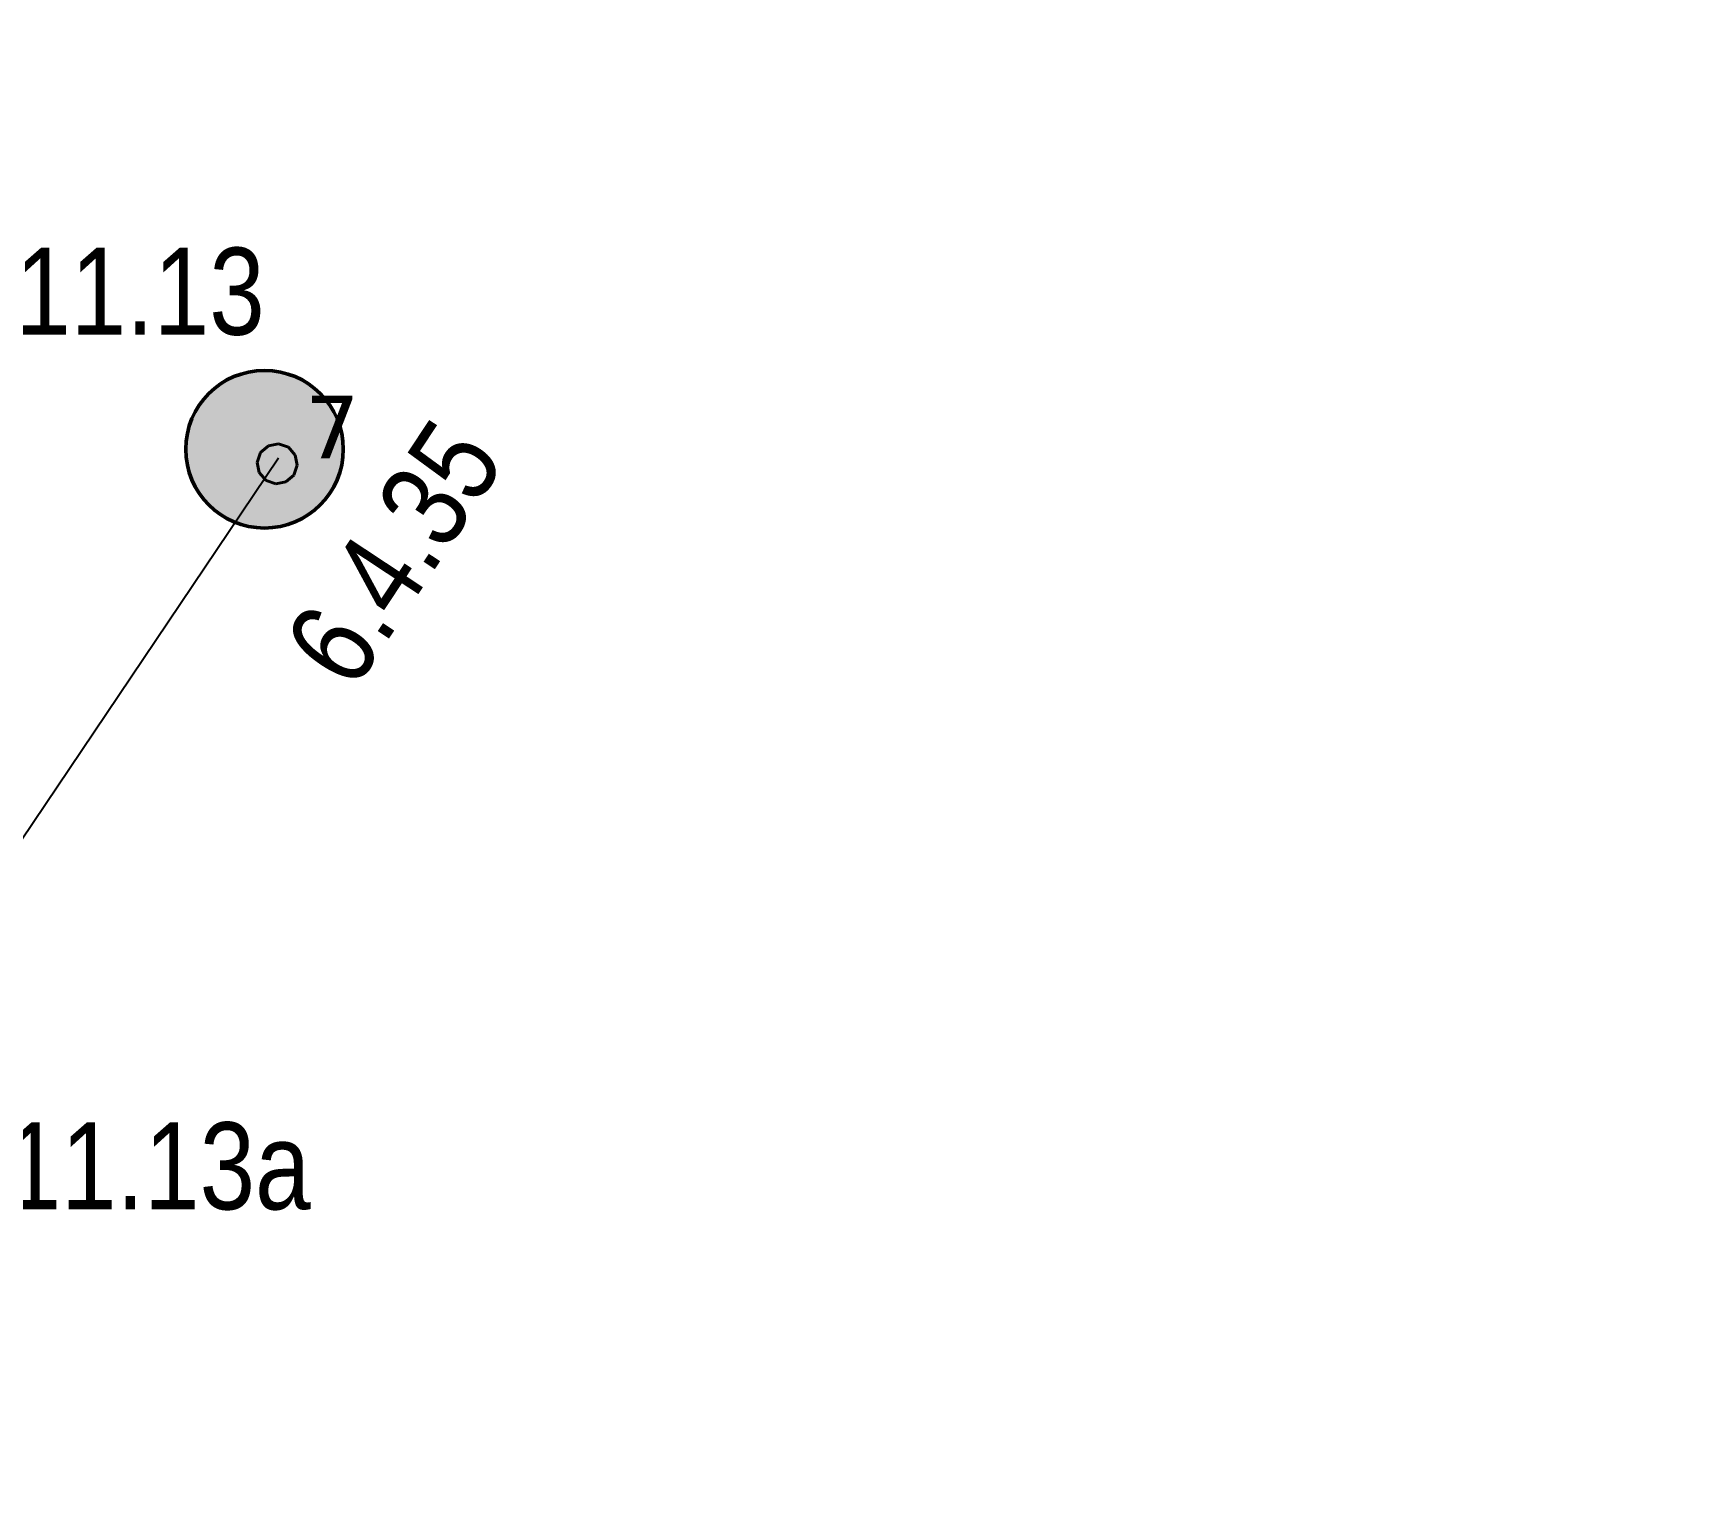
# Model space of a CAD drawing. Header units: millimetres. Extents: x -243740 to 150609, y -473655 to -165121.
# Drawn here: x 118124 to 122898, y -291647 to -287417 of the extents above; entities that cross this region are included whole.
import ezdxf
from ezdxf.enums import TextEntityAlignment as Align

# ---------------------------------------------------------------- set-up
doc = ezdxf.new("R2010")
doc.units = ezdxf.units.MM
doc.layers.add('_Гр.ЩД-1В.5.3.I4.8', color=6, linetype='Continuous')
for name, color, linetype, lineweight in [('_освещение_dali', 3, 'Continuous', 50), ('DLX_FL2_LUM 5', 5, 'Continuous', 40), ('Аварийное_овещение', 1, 'Continuous', 30), ('Освещение', 5, 'Continuous', 30)]:
    doc.layers.add(name, color=color, linetype=linetype, lineweight=lineweight)
doc.styles.add('Arial Narrow_6', font='ARIALN.TTF', dxfattribs={"height": 193.245432})
doc.styles.get("Standard").update_dxf_attribs({"font": 'ARIALN.TTF'})
doc.styles.add('TableTextStyle', font='')
doc.styles.get('TableTextStyle').set_extended_font_data('VERDANA.TTF')
doc.linetypes.add('Truba', pattern='A,3e-05,[4,MSH_7,S=1,R=0,X=0,Y=0],-3.022072', length=3.022102)

# ---------------------------------------------------------------- blocks, each defined once
blk = doc.blocks.new('A$Caabd1818')
at = {"layer": 'DLX_FL2_LUM 5'}
for points in [[(114807.7, 108899.7, -2997), (114830.1, 108919.3, -2997)], [(114830.1, 108919.3, -2997), (114807.7, 108899.7, -2997)], [(114830.1, 108919.3, -2997), (114807.7, 108899.7, -2997)], [(114807.7, 108899.7, -2997), (114830.1, 108919.3, -2997)], [(114830.1, 108919.3, -2997), (114859.3, 108924.9, -2997)], [(114859.3, 108924.9, -2997), (114830.1, 108919.3, -2997)], [(114859.3, 108924.9, -2997), (114830.1, 108919.3, -2997)], [(114830.1, 108919.3, -2997), (114859.3, 108924.9, -2997)], [(114830.1, 108919.3, -2997), (114830.1, 108919.3, -2997)], [(114830.1, 108919.3, -2997), (114830.1, 108919.3, -2997)], [(114859.3, 108924.9, -2997), (114887.5, 108915.3, -2997)], [(114887.5, 108915.3, -2997), (114859.3, 108924.9, -2997)], [(114859.3, 108924.9, -2997), (114859.3, 108924.9, -2997)], [(114859.3, 108924.9, -2997), (114859.3, 108924.9, -2997)], [(114887.5, 108915.3, -2997), (114859.3, 108924.9, -2997)], [(114859.3, 108924.9, -2997), (114887.5, 108915.3, -2997)], [(114887.5, 108915.3, -2997), (114887.5, 108915.3, -2997)], [(114887.5, 108915.3, -2997), (114907, 108892.8, -2997)], [(114907, 108892.8, -2997), (114887.5, 108915.3, -2997)], [(114887.5, 108915.3, -2997), (114887.5, 108915.3, -2997)], [(114907, 108892.8, -2997), (114887.5, 108915.3, -2997)], [(114887.5, 108915.3, -2997), (114907, 108892.8, -2997)], [(114798, 108871.6, -2997), (114807.7, 108899.7, -2997)], [(114807.7, 108899.7, -2997), (114798, 108871.6, -2997)], [(114807.7, 108899.7, -2997), (114798, 108871.6, -2997)], [(114798, 108871.6, -2997), (114807.7, 108899.7, -2997)], [(114803.7, 108842.4, -2997), (114798, 108871.6, -2997)], [(114798, 108871.6, -2997), (114798, 108871.6, -2997)], [(114798, 108871.6, -2997), (114803.7, 108842.4, -2997)], [(114798, 108871.6, -2997), (114798, 108871.6, -2997)], [(114798, 108871.6, -2997), (114803.7, 108842.4, -2997)], [(114803.7, 108842.4, -2997), (114798, 108871.6, -2997)], [(114807.7, 108899.7, -2997), (114807.7, 108899.7, -2997)], [(114807.7, 108899.7, -2997), (114807.7, 108899.7, -2997)], [(114912.7, 108863.6, -2997), (114903, 108835.4, -2997)], [(114903, 108835.4, -2997), (114912.7, 108863.6, -2997)], [(114903, 108835.4, -2997), (114912.7, 108863.6, -2997)], [(114912.7, 108863.6, -2997), (114903, 108835.4, -2997)], [(114907, 108892.8, -2997), (114907, 108892.8, -2997)], [(114907, 108892.8, -2997), (114912.7, 108863.6, -2997)], [(114912.7, 108863.6, -2997), (114907, 108892.8, -2997)], [(114907, 108892.8, -2997), (114907, 108892.8, -2997)], [(114912.7, 108863.6, -2997), (114907, 108892.8, -2997)], [(114907, 108892.8, -2997), (114912.7, 108863.6, -2997)], [(114912.7, 108863.6, -2997), (114912.7, 108863.6, -2997)], [(114912.7, 108863.6, -2997), (114912.7, 108863.6, -2997)], [(114823.2, 108819.9, -2997), (114803.7, 108842.4, -2997)], [(114803.7, 108842.4, -2997), (114803.7, 108842.4, -2997)], [(114803.7, 108842.4, -2997), (114823.2, 108819.9, -2997)], [(114803.7, 108842.4, -2997), (114803.7, 108842.4, -2997)], [(114803.7, 108842.4, -2997), (114823.2, 108819.9, -2997)], [(114823.2, 108819.9, -2997), (114803.7, 108842.4, -2997)], [(114851.3, 108810.2, -2997), (114823.2, 108819.9, -2997)], [(114823.2, 108819.9, -2997), (114823.2, 108819.9, -2997)], [(114823.2, 108819.9, -2997), (114851.3, 108810.2, -2997)], [(114823.2, 108819.9, -2997), (114823.2, 108819.9, -2997)], [(114823.2, 108819.9, -2997), (114851.3, 108810.2, -2997)], [(114851.3, 108810.2, -2997), (114823.2, 108819.9, -2997)], [(114880.5, 108815.9, -2997), (114851.3, 108810.2, -2997)], [(114851.3, 108810.2, -2997), (114880.5, 108815.9, -2997)], [(114851.3, 108810.2, -2997), (114880.5, 108815.9, -2997)], [(114880.5, 108815.9, -2997), (114851.3, 108810.2, -2997)], [(114851.3, 108810.2, -2997), (114851.3, 108810.2, -2997)], [(114851.3, 108810.2, -2997), (114851.3, 108810.2, -2997)], [(114903, 108835.4, -2997), (114880.5, 108815.9, -2997)], [(114880.5, 108815.9, -2997), (114903, 108835.4, -2997)], [(114880.5, 108815.9, -2997), (114903, 108835.4, -2997)], [(114903, 108835.4, -2997), (114880.5, 108815.9, -2997)], [(114880.5, 108815.9, -2997), (114880.5, 108815.9, -2997)], [(114880.5, 108815.9, -2997), (114880.5, 108815.9, -2997)], [(114903, 108835.4, -2997), (114903, 108835.4, -2997)], [(114903, 108835.4, -2997), (114903, 108835.4, -2997)]]:
    blk.add_polyline3d(points, dxfattribs=at)
at = {"layer": 'Аварийное_овещение', "lineweight": 40, "style": 'Arial Narrow_6'}
blk.add_text('В11.13а', height=250, dxfattribs=at).set_placement((113884.1, 106725.8))
at = {"layer": 'Освещение', "lineweight": 40, "style": 'Arial Narrow_6'}
blk.add_text('В11.13', height=250, dxfattribs=at).set_placement((113911.8, 109238.5))
blk = doc.blocks.new('A$Cab2378fa')
at = {"lineweight": 25, "true_color": 0xfff5f5}
h = blk.add_hatch(color=7, dxfattribs=at)
h.dxf.hatch_style = 1
h.paths.add_polyline_path([(0, 0), (-141.6, -170.3, 0.174923), (3, -222.4, 0.197808), (162.3, -156.8)])
h.paths.add_polyline_path([(-163.2, 157.6), (0, 0), (147.8, 177.8, 0.175398), (3, 230.2, 0.209014)])
at = {"lineweight": 25}
h = blk.add_hatch(color=0, dxfattribs=at)
h.paths.add_polyline_path([(162.3, -156.8, 0.442338), (147.8, 177.8), (0, 0)])
h.paths.add_polyline_path([(-141.6, -170.3), (0, 0), (-163.2, 157.6, 0.430096)])
blk.add_circle((3, 3.9), 226.3)

msp = doc.modelspace()

# ---------------------------------------------------------------- linework, layer by layer
at = {"layer": '_Гр.ЩД-1В.5.3.I4.8', "ltscale": 100}
msp.add_lwpolyline([(110553.4, -307179.2), (109976.5, -306794.6), (108829.6, -308476.8), (113903.4, -311889.5), (113068.4, -313118.7), (107990.8, -309720.4), (107152, -310963.9), (112215.3, -314387.1), (111376.5, -315630.7), (103836.7, -310519.3), (104675.5, -309275.8), (105997.6, -310193.1), (106846.9, -308939.1), (105514.3, -308032.2), (106338.7, -306813.6), (107675.2, -307706), (108934.3, -305822.4), (107784.8, -305047.1), (118828.7, -288636.8)], dxfattribs=at)

# ---------------------------------------------------------------- block references
at = {"layer": '_освещение_dali', "color": 5, "ltscale": 100}
msp.add_blockref('A$Cab2378fa', (118785.6, -288616.2, -2997), dxfattribs=at)
at = {"layer": 'Defpoints', "linetype": 'Truba', "ltscale": 100}
msp.add_blockref('A$Caabd1818', (3969.7, -397521.8), dxfattribs=at)

# ---------------------------------------------------------------- texts
at = {"layer": '_Гр.ЩД-1В.5.3.I4.8', "ltscale": 100}
msp.add_text('6.4.35', height=250, rotation=56.5225, dxfattribs=at).set_placement((119326.2, -289020), align=Align.BOTTOM_CENTER)
at = {"layer": '_освещение_dali', "color": 241, "true_color": 0xf37aa8, "style": 'TableTextStyle'}
msp.add_text('7', height=180, dxfattribs=at).set_placement((118904.8, -288638.7, -2997))

doc.saveas('drawing.dxf')
